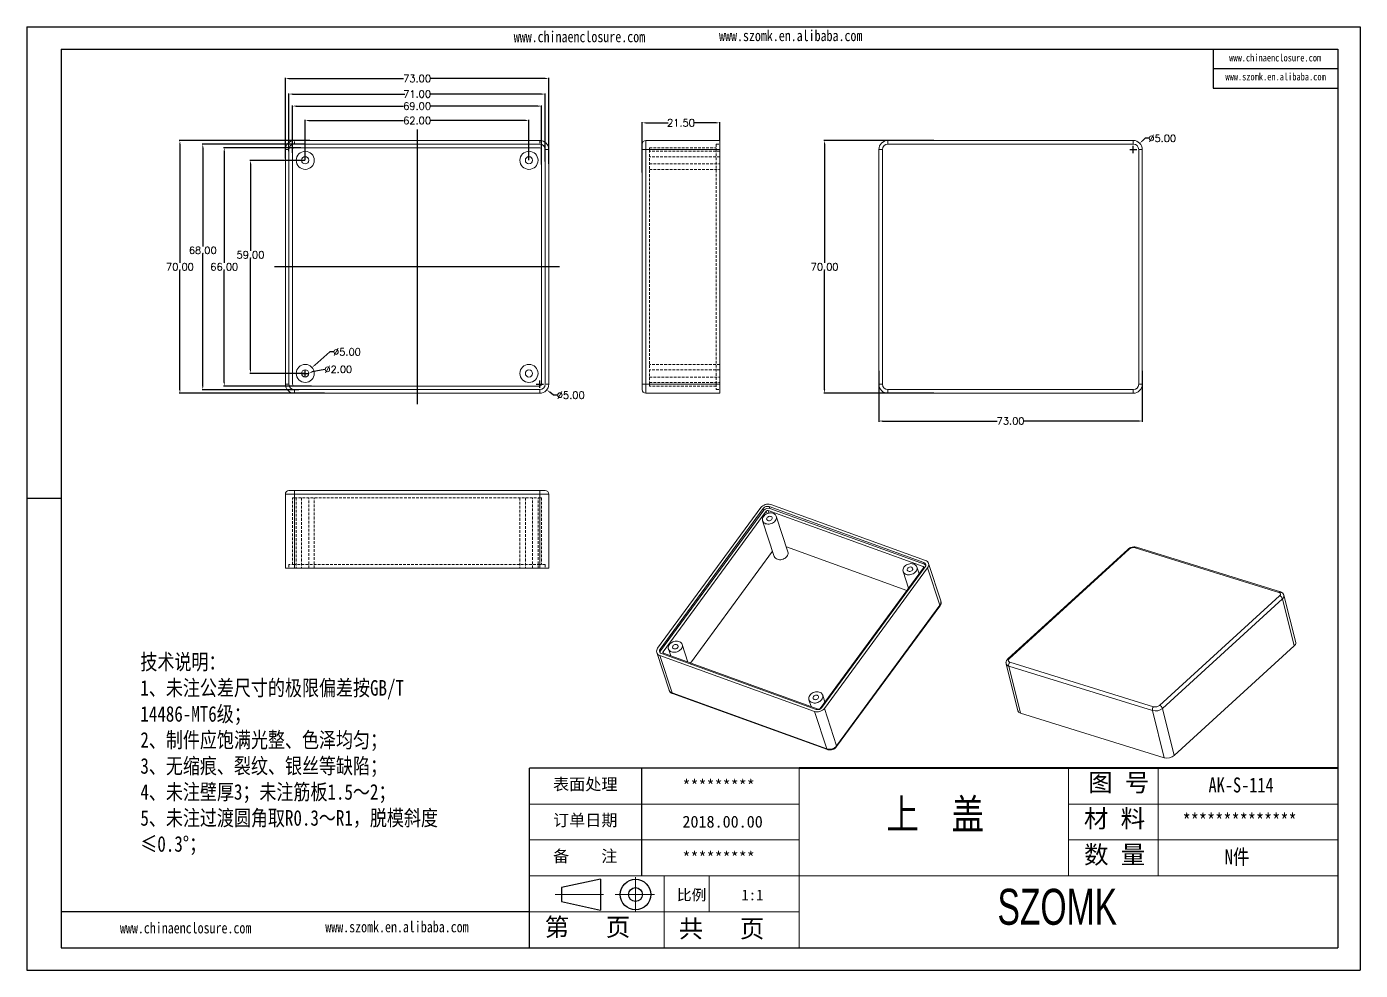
# Model space of a CAD drawing. Header units: inches. Extents: x 3379 to 4150, y 1114 to 1376.
# Drawn here: x 3780.2 to 4149.7, y 1114.4 to 1375.7 of the extents above; entities that cross this region are included whole.
import ezdxf

# ---------------------------------------------------------------- set-up
doc = ezdxf.new("R2010")
doc.units = ezdxf.units.IN
doc.header["$LTSCALE"] = 15
for name, pattern in [('CENTER2', [28.575, 19.05, -3.175, 3.175, -3.175]), ('HIDDEN', [0.075, 0.05, -0.025]), ('PHANTOM', [12.7, 6.35, -1.27, 1.27, -1.27, 1.27, -1.27])]:
    doc.linetypes.add(name, pattern=pattern)
doc.layers.add('文字', color=81, linetype='Continuous')
for name, color, linetype, lineweight in [('粗实线', 7, 'Continuous', 30), ('细实线', 3, 'Continuous', 9), ('细点划线', 2, 'CENTER2', 9)]:
    doc.layers.add(name, color=color, linetype=linetype, lineweight=lineweight)
doc.styles.get("Standard").update_dxf_attribs({"font": 'txt', "bigfont": 'gbcbig.shx'})
doc.styles.add('宋体', font='', dxfattribs={"width": 0.8, "height": 3.5})
doc.styles.add('长仿宋', font='', dxfattribs={"width": 0.7, "height": 4})
doc.styles.get('宋体').set_extended_font_data('SimSun')
doc.styles.get('长仿宋').set_extended_font_data('SimSun')
doc.dimstyles.new('2.5', dxfattribs={"dimtxt": 2, "dimasz": 1, "dimexe": 0.18, "dimexo": 0.0625, "dimgap": 0.09, "dimtad": 0, "dimtih": 1, "dimtoh": 1, "dimzin": 0, "dimdsep": 46, "dimtxsty": 'Standard', "dimcen": 1, "dimadec": 0, "dimazin": 2, "dimtfac": 1, "dimtofl": 0, "dimtmove": 0, "dimatfit": 3, "dimfxl": 1, "dimtolj": 1, "dimtzin": 0, "dimarcsym": 0})

# ---------------------------------------------------------------- blocks, each defined once
blk = doc.blocks.new('*D364')
at = {"color": 0, "lineweight": -2}
for p, q in [((3851.86, 1339.15), (3851.86, 1361.51)), ((3852.86, 1361.33), (3884.6, 1361.33)), ((3923.86, 1361.33), (3892.12, 1361.33)), ((3924.86, 1337.72), (3924.86, 1361.51))]:
    blk.add_line(p, q, dxfattribs=at)
at = {"color": 0}
for points in [[(3852.86, 1361.5), (3852.86, 1361.16), (3851.86, 1361.33)], [(3923.86, 1361.5), (3923.86, 1361.16), (3924.86, 1361.33)]]:
    blk.add_solid(points, dxfattribs=at)
at = {"layer": 'Defpoints', "color": 0}
for p in [(3924.86, 1361.33), (3851.86, 1339.09), (3924.86, 1337.66)]:
    blk.add_point(p, dxfattribs=at)
at = {"color": 0, "insert": (3888.36, 1361.33), "char_height": 2, "attachment_point": 5}
blk.add_mtext('\\A1;73.00', dxfattribs=at)
blk = doc.blocks.new('*D365')
at = {"color": 0, "lineweight": -2}
for p, q in [((3858.63, 1344.16), (3822.47, 1344.16)), ((3822.65, 1343.16), (3822.65, 1310.25)), ((3822.65, 1275.16), (3822.65, 1308.07)), ((3862.7, 1274.16), (3822.47, 1274.16))]:
    blk.add_line(p, q, dxfattribs=at)
at = {"color": 0}
for points in [[(3822.48, 1343.16), (3822.81, 1343.16), (3822.65, 1344.16)], [(3822.48, 1275.16), (3822.81, 1275.16), (3822.65, 1274.16)]]:
    blk.add_solid(points, dxfattribs=at)
at = {"layer": 'Defpoints', "color": 0}
for p in [(3858.69, 1344.16), (3822.65, 1274.16), (3862.76, 1274.16)]:
    blk.add_point(p, dxfattribs=at)
at = {"color": 0, "insert": (3822.65, 1309.16), "char_height": 2, "attachment_point": 5}
blk.add_mtext('\\A1;70.00', dxfattribs=at)
blk = doc.blocks.new('*D366')
at = {"color": 0, "lineweight": -2}
for p, q in [((3857.04, 1343.16), (3828.8, 1343.16)), ((3828.98, 1342.16), (3828.98, 1314.83)), ((3828.98, 1276.16), (3828.98, 1312.65)), ((3855.62, 1275.16), (3828.8, 1275.16))]:
    blk.add_line(p, q, dxfattribs=at)
at = {"color": 0}
for points in [[(3828.81, 1342.16), (3829.15, 1342.16), (3828.98, 1343.16)], [(3828.81, 1276.16), (3829.15, 1276.16), (3828.98, 1275.16)]]:
    blk.add_solid(points, dxfattribs=at)
at = {"layer": 'Defpoints', "color": 0}
for p in [(3828.98, 1343.16), (3857.1, 1343.16), (3855.68, 1275.16)]:
    blk.add_point(p, dxfattribs=at)
at = {"color": 0, "insert": (3828.98, 1313.74), "char_height": 2, "attachment_point": 5}
blk.add_mtext('\\A1;68.00', dxfattribs=at)
blk = doc.blocks.new('*D367')
at = {"color": 0, "lineweight": -2}
for p, q in [((3856.15, 1342.16), (3834.76, 1342.16)), ((3834.94, 1341.16), (3834.94, 1310.25)), ((3834.94, 1277.16), (3834.94, 1308.07)), ((3859.1, 1276.16), (3834.76, 1276.16))]:
    blk.add_line(p, q, dxfattribs=at)
at = {"color": 0}
for points in [[(3834.77, 1341.16), (3835.1, 1341.16), (3834.94, 1342.16)], [(3834.77, 1277.16), (3835.1, 1277.16), (3834.94, 1276.16)]]:
    blk.add_solid(points, dxfattribs=at)
at = {"layer": 'Defpoints', "color": 0}
for p in [(3856.21, 1342.16), (3834.94, 1276.16), (3859.16, 1276.16)]:
    blk.add_point(p, dxfattribs=at)
at = {"color": 0, "insert": (3834.94, 1309.16), "char_height": 2, "attachment_point": 5}
blk.add_mtext('\\A1;66.00', dxfattribs=at)
blk = doc.blocks.new('*D368')
at = {"color": 0, "lineweight": -2}
for p, q in [((3857.3, 1338.66), (3842.02, 1338.66)), ((3842.2, 1337.66), (3842.2, 1313.58)), ((3842.2, 1280.66), (3842.2, 1311.4)), ((3857.3, 1279.66), (3842.02, 1279.66))]:
    blk.add_line(p, q, dxfattribs=at)
at = {"color": 0}
for points in [[(3842.04, 1337.66), (3842.37, 1337.66), (3842.2, 1338.66)], [(3842.04, 1280.66), (3842.37, 1280.66), (3842.2, 1279.66)]]:
    blk.add_solid(points, dxfattribs=at)
at = {"layer": 'Defpoints', "color": 0}
for p in [(3857.36, 1338.66), (3842.2, 1279.66), (3857.36, 1279.66)]:
    blk.add_point(p, dxfattribs=at)
at = {"color": 0, "insert": (3842.2, 1312.49), "char_height": 2, "attachment_point": 5}
blk.add_mtext('\\A1;59.00', dxfattribs=at)
blk = doc.blocks.new('*D369')
at = {"color": 0, "lineweight": -2}
for p, q in [((3852.86, 1341.21), (3852.86, 1357.19)), ((3853.86, 1357.01), (3884.94, 1357.01)), ((3922.86, 1357.01), (3891.78, 1357.01)), ((3923.86, 1338.34), (3923.86, 1357.19))]:
    blk.add_line(p, q, dxfattribs=at)
at = {"color": 0}
for points in [[(3853.86, 1357.17), (3853.86, 1356.84), (3852.86, 1357.01)], [(3922.86, 1357.17), (3922.86, 1356.84), (3923.86, 1357.01)]]:
    blk.add_solid(points, dxfattribs=at)
at = {"layer": 'Defpoints', "color": 0}
for p in [(3923.86, 1357.01), (3852.86, 1341.15), (3923.86, 1338.27)]:
    blk.add_point(p, dxfattribs=at)
at = {"color": 0, "insert": (3888.36, 1357.01), "char_height": 2, "attachment_point": 5}
blk.add_mtext('\\A1;71.00', dxfattribs=at)
blk = doc.blocks.new('*D370')
at = {"color": 0, "lineweight": -2}
for p, q in [((3853.86, 1340.71), (3853.86, 1353.86)), ((3854.86, 1353.68), (3884.6, 1353.68)), ((3921.86, 1353.68), (3892.12, 1353.68)), ((3922.86, 1337.54), (3922.86, 1353.86))]:
    blk.add_line(p, q, dxfattribs=at)
at = {"color": 0}
for points in [[(3854.86, 1353.85), (3854.86, 1353.51), (3853.86, 1353.68)], [(3921.86, 1353.85), (3921.86, 1353.51), (3922.86, 1353.68)]]:
    blk.add_solid(points, dxfattribs=at)
at = {"layer": 'Defpoints', "color": 0}
for p in [(3922.86, 1353.68), (3853.86, 1340.65), (3922.86, 1337.47)]:
    blk.add_point(p, dxfattribs=at)
at = {"color": 0, "insert": (3888.36, 1353.68), "char_height": 2, "attachment_point": 5}
blk.add_mtext('\\A1;69.00', dxfattribs=at)
blk = doc.blocks.new('*D371')
at = {"color": 0, "lineweight": -2}
for p, q in [((3857.36, 1338.73), (3857.36, 1349.86)), ((3858.36, 1349.68), (3884.6, 1349.68)), ((3918.36, 1349.68), (3892.12, 1349.68)), ((3919.36, 1338.73), (3919.36, 1349.86))]:
    blk.add_line(p, q, dxfattribs=at)
at = {"color": 0}
for points in [[(3858.36, 1349.85), (3858.36, 1349.52), (3857.36, 1349.68)], [(3918.36, 1349.85), (3918.36, 1349.52), (3919.36, 1349.68)]]:
    blk.add_solid(points, dxfattribs=at)
at = {"layer": 'Defpoints', "color": 0}
for p in [(3919.36, 1349.68), (3857.36, 1338.66), (3919.36, 1338.66)]:
    blk.add_point(p, dxfattribs=at)
at = {"color": 0, "insert": (3888.36, 1349.68), "char_height": 2, "attachment_point": 5}
blk.add_mtext('\\A1;62.00', dxfattribs=at)
blk = doc.blocks.new('*D372')
at = {"color": 0, "lineweight": -2}
for p, q in [((3864.17, 1285.61), (3860, 1281.96)), ((3865.17, 1285.61), (3864.17, 1285.61)), ((3856.36, 1279.66), (3858.36, 1279.66)), ((3857.36, 1278.66), (3857.36, 1280.66))]:
    blk.add_line(p, q, dxfattribs=at)
at = {"color": 0}
blk.add_solid([(3859.89, 1282.09), (3860.11, 1281.84), (3859.25, 1281.31)], dxfattribs=at)
at = {"layer": 'Defpoints', "color": 0}
for p in [(3859.25, 1281.31), (3855.48, 1278.02)]:
    blk.add_point(p, dxfattribs=at)
at = {"color": 0, "insert": (3868.93, 1285.61), "char_height": 2, "attachment_point": 5}
blk.add_mtext('\\A1;∅5.00', dxfattribs=at)
blk = doc.blocks.new('*D373')
at = {"color": 0, "lineweight": -2}
for p, q in [((3856.36, 1279.66), (3858.36, 1279.66)), ((3857.36, 1278.66), (3857.36, 1280.66)), ((3862.77, 1280.79), (3859.32, 1280.07))]:
    blk.add_line(p, q, dxfattribs=at)
at = {"color": 0}
blk.add_solid([(3859.29, 1280.23), (3859.35, 1279.91), (3858.34, 1279.87)], dxfattribs=at)
at = {"layer": 'Defpoints', "color": 0}
for p in [(3856.38, 1279.46), (3858.34, 1279.87)]:
    blk.add_point(p, dxfattribs=at)
at = {"color": 0, "insert": (3866.53, 1280.79), "char_height": 2, "attachment_point": 5}
blk.add_mtext('\\A1;∅2.00', dxfattribs=at)
blk = doc.blocks.new('*D374')
at = {"color": 0, "lineweight": -2}
for p, q in [((3950.73, 1335.32), (3950.73, 1349.22)), ((3951.73, 1349.04), (3957.89, 1349.04)), ((3971.23, 1349.04), (3965.07, 1349.04)), ((3972.23, 1344.23), (3972.23, 1349.22))]:
    blk.add_line(p, q, dxfattribs=at)
at = {"color": 0}
for points in [[(3951.73, 1349.21), (3951.73, 1348.88), (3950.73, 1349.04)], [(3971.23, 1349.21), (3971.23, 1348.88), (3972.23, 1349.04)]]:
    blk.add_solid(points, dxfattribs=at)
at = {"layer": 'Defpoints', "color": 0}
for p in [(3972.23, 1349.04), (3972.23, 1344.16), (3950.73, 1335.26)]:
    blk.add_point(p, dxfattribs=at)
at = {"color": 0, "insert": (3961.48, 1349.04), "char_height": 2, "attachment_point": 5}
blk.add_mtext('\\A1;21.50', dxfattribs=at)
blk = doc.blocks.new('*D375')
at = {"color": 0, "lineweight": -2}
for p, q in [((3921.36, 1276.66), (3923.36, 1276.66)), ((3922.36, 1275.66), (3922.36, 1277.66)), ((3926.17, 1273.63), (3925.1, 1274.48)), ((3927.17, 1273.63), (3926.17, 1273.63))]:
    blk.add_line(p, q, dxfattribs=at)
at = {"color": 0}
blk.add_solid([(3925.2, 1274.61), (3924.99, 1274.35), (3924.32, 1275.1)], dxfattribs=at)
at = {"layer": 'Defpoints', "color": 0}
for p in [(3920.41, 1278.22), (3924.32, 1275.1)]:
    blk.add_point(p, dxfattribs=at)
at = {"color": 0, "insert": (3930.93, 1273.63), "char_height": 2, "attachment_point": 5}
blk.add_mtext('\\A1;∅5.00', dxfattribs=at)
blk = doc.blocks.new('*D376')
at = {"color": 0, "lineweight": -2}
for p, q in [((4085.8, 1341.66), (4087.8, 1341.66)), ((4086.8, 1340.66), (4086.8, 1342.66)), ((4090.06, 1344.76), (4089.33, 1344.07)), ((4091.06, 1344.76), (4090.06, 1344.76))]:
    blk.add_line(p, q, dxfattribs=at)
at = {"color": 0}
blk.add_solid([(4089.22, 1344.2), (4089.45, 1343.95), (4088.61, 1343.39)], dxfattribs=at)
at = {"layer": 'Defpoints', "color": 0}
for p in [(4088.61, 1343.39), (4084.98, 1339.94)]:
    blk.add_point(p, dxfattribs=at)
at = {"color": 0, "insert": (4094.81, 1344.76), "char_height": 2, "attachment_point": 5}
blk.add_mtext('\\A1;∅5.00', dxfattribs=at)
blk = doc.blocks.new('*D377')
at = {"color": 0, "lineweight": -2}
for p, q in [((4016.3, 1280.42), (4016.3, 1266.3)), ((4089.3, 1280.42), (4089.3, 1266.3)), ((4017.3, 1266.48), (4049.04, 1266.48)), ((4088.3, 1266.48), (4056.55, 1266.48))]:
    blk.add_line(p, q, dxfattribs=at)
at = {"color": 0}
for points in [[(4017.3, 1266.65), (4017.3, 1266.31), (4016.3, 1266.48)], [(4088.3, 1266.65), (4088.3, 1266.31), (4089.3, 1266.48)]]:
    blk.add_solid(points, dxfattribs=at)
at = {"layer": 'Defpoints', "color": 0}
for p in [(4016.3, 1280.48), (4089.3, 1280.48), (4089.3, 1266.48)]:
    blk.add_point(p, dxfattribs=at)
at = {"color": 0, "insert": (4052.8, 1266.48), "char_height": 2, "attachment_point": 5}
blk.add_mtext('\\A1;73.00', dxfattribs=at)
blk = doc.blocks.new('*D378')
at = {"color": 0, "lineweight": -2}
for p, q in [((4031.5, 1344.16), (4001.09, 1344.16)), ((4001.27, 1343.16), (4001.27, 1310.25)), ((4001.27, 1275.16), (4001.27, 1308.07)), ((4031.5, 1274.16), (4001.09, 1274.16))]:
    blk.add_line(p, q, dxfattribs=at)
at = {"color": 0}
for points in [[(4001.1, 1343.16), (4001.44, 1343.16), (4001.27, 1344.16)], [(4001.1, 1275.16), (4001.44, 1275.16), (4001.27, 1274.16)]]:
    blk.add_solid(points, dxfattribs=at)
at = {"layer": 'Defpoints', "color": 0}
for p in [(4001.27, 1344.16), (4031.56, 1344.16), (4031.56, 1274.16)]:
    blk.add_point(p, dxfattribs=at)
at = {"color": 0, "insert": (4001.27, 1309.16), "char_height": 2, "attachment_point": 5}
blk.add_mtext('\\A1;70.00', dxfattribs=at)

msp = doc.modelspace()

# ---------------------------------------------------------------- linework, layer by layer
for p, q in [((3780.188, 1375.665), (4149.704, 1375.665)), ((3780.188, 1375.665), (3780.188, 1114.391)), ((4149.704, 1375.665), (4149.704, 1114.391)), ((3789.75, 1369.444), (4143.483, 1369.444)), ((3789.75, 1369.444), (3789.75, 1120.612)), ((4108.923, 1369.444), (4108.923, 1358.644)), ((4143.483, 1369.444), (4143.483, 1120.612)), ((4108.923, 1364.044), (4143.483, 1364.044)), ((4108.923, 1358.644), (4143.483, 1358.644)), ((3789.75, 1245.028), (3780.188, 1245.028)), ((3780.188, 1235.351), (3780.188, 1114.391)), ((3994.184, 1170.379), (3919.534, 1170.379)), ((3919.534, 1120.612), (3919.534, 1170.379)), ((3950.638, 1140.519), (3950.638, 1170.379)), ((3919.534, 1130.565), (3789.75, 1130.565)), ((3789.75, 1120.612), (4143.483, 1120.612)), ((3780.188, 1114.391), (4149.704, 1114.391)), ((3780.188, 1114.391), (3951.26, 1114.391))]:
    msp.add_line(p, q)
at = {"color": 1, "linetype": 'PHANTOM', "lineweight": 30}
for p, q in [((3888.362, 1347.163), (3888.362, 1271.163)), ((3927.862, 1309.163), (3848.862, 1309.163))]:
    msp.add_line(p, q, dxfattribs=at)
at = {"color": 7, "linetype": 'Continuous', "lineweight": 15}
for p, q in [((3851.862, 1341.663), (3851.862, 1276.663)), ((3852.862, 1341.663), (3852.862, 1276.663)), ((3853.862, 1341.663), (3853.862, 1276.663)), ((3922.362, 1344.163), (3854.362, 1344.163)), ((3922.362, 1343.163), (3854.362, 1343.163)), ((3922.362, 1342.163), (3854.362, 1342.163)), ((3922.862, 1276.663), (3922.862, 1341.663)), ((3923.862, 1276.663), (3923.862, 1341.663)), ((3924.862, 1276.663), (3924.862, 1341.663)), ((3950.731, 1343.163), (3950.731, 1341.663)), ((3951.731, 1341.663), (3950.731, 1341.663)), ((3950.731, 1276.663), (3950.731, 1341.663)), ((3951.731, 1341.663), (3951.731, 1344.163)), ((3951.731, 1344.163), (3972.231, 1344.163)), ((3951.731, 1341.663), (3951.731, 1276.663)), ((3972.231, 1341.663), (3951.731, 1341.663)), ((3972.231, 1344.163), (3972.231, 1341.663)), ((3972.231, 1341.663), (3972.231, 1276.663)), ((4017.295, 1341.663), (4016.295, 1341.663)), ((4016.295, 1276.663), (4016.295, 1341.663)), ((4017.295, 1341.663), (4017.295, 1276.663)), ((4018.795, 1344.163), (4018.795, 1343.163)), ((4018.795, 1344.163), (4086.795, 1344.163)), ((4086.795, 1343.163), (4018.795, 1343.163)), ((4086.795, 1343.163), (4086.795, 1344.163)), ((4088.295, 1276.663), (4088.295, 1341.663)), ((4089.295, 1341.663), (4088.295, 1341.663)), ((4089.295, 1341.663), (4089.295, 1276.663)), ((3854.362, 1276.163), (3922.362, 1276.163)), ((3854.362, 1275.163), (3922.362, 1275.163)), ((3950.731, 1276.663), (3951.731, 1276.663)), ((3950.731, 1276.663), (3950.731, 1275.163)), ((3951.731, 1276.663), (3972.231, 1276.663)), ((3951.731, 1274.163), (3951.731, 1276.663)), ((3972.231, 1276.663), (3972.231, 1274.163)), ((4016.295, 1276.663), (4017.295, 1276.663)), ((4018.795, 1275.163), (4086.795, 1275.163)), ((4018.795, 1275.163), (4018.795, 1274.163)), ((4086.795, 1274.163), (4086.795, 1275.163)), ((4088.295, 1276.663), (4089.295, 1276.663)), ((3854.362, 1274.163), (3922.362, 1274.163)), ((3972.231, 1274.163), (3951.731, 1274.163)), ((4086.795, 1274.163), (4018.795, 1274.163)), ((3851.862, 1246.254), (3854.362, 1246.254)), ((3851.862, 1225.754), (3851.862, 1246.254)), ((3854.362, 1247.254), (3852.862, 1247.254)), ((3854.362, 1247.254), (3854.362, 1246.254)), ((3854.362, 1247.254), (3922.362, 1247.254)), ((3922.362, 1246.254), (3854.362, 1246.254)), ((3854.362, 1246.254), (3854.362, 1225.754)), ((3922.362, 1246.254), (3922.362, 1247.254)), ((3923.862, 1247.254), (3922.362, 1247.254)), ((3922.362, 1246.254), (3924.862, 1246.254)), ((3922.362, 1225.754), (3922.362, 1246.254)), ((3924.862, 1246.254), (3924.862, 1225.754)), ((3983.626, 1242.514), (3955.015, 1203.577)), ((3984.286, 1242.276), (3955.675, 1203.339)), ((3984.452, 1241.771), (3955.841, 1202.834)), ((3984.452, 1241.771), (3984.286, 1242.276)), ((4028.544, 1226.228), (3985.652, 1241.7)), ((4028.799, 1227.306), (3985.907, 1242.778)), ((3986.073, 1242.273), (3985.907, 1242.778)), ((4028.965, 1226.801), (3986.073, 1242.273)), ((4029.22, 1227.879), (3986.328, 1243.351)), ((3985.112, 1241.533), (3956.501, 1202.596)), ((3984.093, 1238.864), (3987.328, 1229.008)), ((3991.129, 1230.255), (3987.894, 1240.111)), ((3990.672, 1231.646), (4024.086, 1219.593)), ((4085.289, 1230.952), (4052.047, 1200.615)), ((4085.668, 1230.997), (4052.426, 1200.661)), ((4127.148, 1219.043), (4087.321, 1231.381)), ((4127.545, 1219.171), (4087.717, 1231.509)), ((3964.148, 1199.475), (3986.871, 1230.4)), ((4028.965, 1226.801), (4028.799, 1227.306)), ((4033.469, 1216.71), (4030.068, 1227.071)), ((3854.362, 1225.754), (3851.862, 1225.754)), ((3922.362, 1225.754), (3854.362, 1225.754)), ((3924.862, 1225.754), (3922.362, 1225.754)), ((4000.053, 1186.886), (4028.664, 1225.823)), ((4000.547, 1187.153), (4029.158, 1226.09)), ((4001.207, 1186.915), (4029.818, 1225.852)), ((4023.026, 1224.82), (4024.539, 1220.21)), ((4027.449, 1224.17), (4026.826, 1226.067)), ((4033.219, 1215.491), (4029.818, 1225.852)), ((4094.092, 1187.753), (4127.334, 1218.089)), ((4128.107, 1217.263), (4094.865, 1186.927)), ((4131.386, 1204.218), (4128.107, 1217.263)), ((4131.793, 1205.18), (4128.515, 1218.225)), ((4004.592, 1176.318), (4033.204, 1215.255)), ((4004.608, 1176.554), (4033.219, 1215.491)), ((3954.764, 1202.358), (3958.166, 1191.997)), ((3955.613, 1201.551), (3998.505, 1186.079)), ((3955.613, 1201.551), (3959.014, 1191.189)), ((3955.841, 1202.834), (3955.675, 1203.339)), ((3956.034, 1202.123), (3998.926, 1186.651)), ((3956.62, 1202.19), (3999.512, 1186.718)), ((3958.006, 1203.362), (3958.629, 1201.466)), ((3963.404, 1199.743), (3961.807, 1204.61)), ((4131.386, 1204.218), (4098.143, 1173.881)), ((4051.566, 1199.252), (4054.844, 1186.207)), ((4092.111, 1186.286), (4052.283, 1198.624)), ((4052.283, 1198.624), (4055.562, 1185.579)), ((4052.612, 1199.707), (4092.44, 1187.368)), ((3959.014, 1191.189), (4001.906, 1175.717)), ((3959.163, 1191.009), (4002.055, 1175.537)), ((4001.363, 1188.668), (4000.74, 1190.566)), ((3996.939, 1189.318), (3997.562, 1187.422)), ((4001.207, 1186.915), (4004.608, 1176.554)), ((4095.389, 1173.241), (4092.111, 1186.286)), ((4094.865, 1186.927), (4098.143, 1173.881)), ((4001.906, 1175.717), (3998.505, 1186.079)), ((4095.389, 1173.241), (4055.562, 1185.579))]:
    msp.add_line(p, q, dxfattribs=at)
at = {"color": 7, "linetype": 'HIDDEN', "lineweight": 0}
for p, q in [((3851.862, 1341.663), (3852.862, 1341.663)), ((3854.362, 1343.163), (3854.362, 1344.163)), ((3922.362, 1344.163), (3922.362, 1343.163)), ((3923.862, 1341.663), (3924.862, 1341.663)), ((3950.731, 1341.663), (3951.731, 1341.663)), ((3951.731, 1344.163), (3951.731, 1341.663)), ((3951.731, 1341.663), (3972.231, 1341.663)), ((3951.731, 1276.663), (3951.731, 1341.663)), ((3952.731, 1342.163), (3971.231, 1342.163)), ((3952.731, 1341.663), (3952.731, 1342.163)), ((3971.231, 1341.663), (3952.731, 1341.663)), ((3952.731, 1276.663), (3952.731, 1341.663)), ((3971.231, 1343.163), (3972.231, 1343.163)), ((3971.231, 1343.163), (3971.231, 1341.663)), ((3971.231, 1341.663), (3972.231, 1341.663)), ((3971.231, 1341.663), (3971.231, 1276.663)), ((3972.231, 1341.163), (3952.731, 1341.163)), ((3972.231, 1339.663), (3952.731, 1339.663)), ((3952.731, 1337.663), (3972.231, 1337.663)), ((3952.731, 1336.163), (3972.231, 1336.163)), ((3972.231, 1282.163), (3952.731, 1282.163)), ((3972.231, 1280.663), (3952.731, 1280.663)), ((3952.731, 1278.663), (3972.231, 1278.663)), ((3852.862, 1276.663), (3851.862, 1276.663)), ((3854.362, 1274.163), (3854.362, 1275.163)), ((3922.362, 1275.163), (3922.362, 1274.163)), ((3924.862, 1276.663), (3923.862, 1276.663)), ((3951.731, 1276.663), (3950.731, 1276.663)), ((3951.731, 1276.663), (3951.731, 1274.163)), ((3972.231, 1276.663), (3951.731, 1276.663)), ((3952.731, 1277.163), (3972.231, 1277.163)), ((3952.731, 1276.663), (3971.231, 1276.663)), ((3952.731, 1276.163), (3952.731, 1276.663)), ((3971.231, 1276.163), (3952.731, 1276.163)), ((3971.231, 1276.663), (3971.231, 1275.163)), ((3971.231, 1276.663), (3972.231, 1276.663)), ((3971.231, 1275.163), (3972.231, 1275.163)), ((3854.362, 1246.254), (3851.862, 1246.254)), ((3854.362, 1246.254), (3854.362, 1247.254)), ((3854.362, 1225.754), (3854.362, 1246.254)), ((3854.362, 1246.254), (3922.362, 1246.254)), ((3922.362, 1247.254), (3922.362, 1246.254)), ((3924.862, 1246.254), (3922.362, 1246.254)), ((3922.362, 1246.254), (3922.362, 1225.754)), ((3853.862, 1226.754), (3853.862, 1245.254)), ((3853.862, 1245.254), (3854.362, 1245.254)), ((3854.362, 1245.254), (3922.362, 1245.254)), ((3854.362, 1245.254), (3854.362, 1226.754)), ((3854.862, 1245.254), (3854.862, 1225.754)), ((3856.362, 1245.254), (3856.362, 1225.754)), ((3858.362, 1225.754), (3858.362, 1245.254)), ((3859.862, 1225.754), (3859.862, 1245.254)), ((3916.862, 1245.254), (3916.862, 1225.754)), ((3918.362, 1245.254), (3918.362, 1225.754)), ((3920.362, 1225.754), (3920.362, 1245.254)), ((3921.862, 1225.754), (3921.862, 1245.254)), ((3922.862, 1245.254), (3922.362, 1245.254)), ((3922.362, 1226.754), (3922.362, 1245.254)), ((3922.862, 1245.254), (3922.862, 1226.754)), ((3854.362, 1226.754), (3852.862, 1226.754)), ((3852.862, 1226.754), (3852.862, 1225.754)), ((3854.362, 1226.754), (3854.362, 1225.754)), ((3922.362, 1226.754), (3854.362, 1226.754)), ((3923.862, 1226.754), (3922.362, 1226.754)), ((3922.362, 1226.754), (3922.362, 1225.754)), ((3923.862, 1226.754), (3923.862, 1225.754))]:
    msp.add_line(p, q, dxfattribs=at)
at = {"color": 8, "linetype": 'Continuous', "lineweight": 15}
for p, q in [((3985.883, 1240.997), (3985.652, 1241.7)), ((3985.112, 1241.533), (3985.34, 1240.837)), ((4028.544, 1226.228), (4028.673, 1225.836)), ((3956.635, 1202.185), (3956.501, 1202.596))]:
    msp.add_line(p, q, dxfattribs=at)
at = {"color": 7, "linetype": 'Continuous', "lineweight": 15, "flags": 128}
for points in [[(3984.941, 1238.056), (3984.678, 1238.177), (3984.452, 1238.336), (3984.271, 1238.528), (3984.139, 1238.747), (3984.06, 1238.988), (3984.037, 1239.243), (3984.07, 1239.506), (3984.159, 1239.767), (3984.301, 1240.021), (3984.491, 1240.259), (3984.724, 1240.475), (3984.994, 1240.663), (3985.292, 1240.817), (3985.611, 1240.933), (3985.941, 1241.007), (3986.272, 1241.037), (3986.596, 1241.023), (3986.902, 1240.964), (3987.181, 1240.863), (3987.427, 1240.723), (3987.631, 1240.547), (3987.789, 1240.34), (3987.894, 1240.109), (3987.945, 1239.86), (3987.94, 1239.6), (3987.879, 1239.337), (3987.763, 1239.079), (3987.597, 1238.832), (3987.384, 1238.604), (3987.132, 1238.401), (3986.847, 1238.23), (3986.537, 1238.095), (3986.211, 1238), (3985.88, 1237.947), (3985.551, 1237.939), (3985.235, 1237.976), (3984.941, 1238.056)], [(3985.573, 1238.915), (3985.41, 1239), (3985.291, 1239.122), (3985.224, 1239.27), (3985.214, 1239.435), (3985.262, 1239.604), (3985.364, 1239.764), (3985.512, 1239.903), (3985.697, 1240.012), (3985.903, 1240.082), (3986.116, 1240.107), (3986.32, 1240.087), (3986.5, 1240.022), (3986.642, 1239.918), (3986.736, 1239.781), (3986.775, 1239.623), (3986.756, 1239.455), (3986.68, 1239.289), (3986.554, 1239.138), (3986.386, 1239.013), (3986.188, 1238.923), (3985.977, 1238.874), (3985.766, 1238.872), (3985.573, 1238.915)], [(3988.177, 1228.2), (3988.471, 1228.12), (3988.786, 1228.083), (3989.115, 1228.091), (3989.447, 1228.144), (3989.772, 1228.239), (3990.082, 1228.374), (3990.367, 1228.545), (3990.62, 1228.748), (3990.832, 1228.976), (3990.999, 1229.223), (3991.114, 1229.482), (3991.175, 1229.744), (3991.18, 1230.004), (3991.129, 1230.253), (3991.129, 1230.255)], [(4023.874, 1224.012), (4024.168, 1223.932), (4024.484, 1223.896), (4024.812, 1223.904), (4025.144, 1223.956), (4025.47, 1224.051), (4025.779, 1224.186), (4026.065, 1224.358), (4026.317, 1224.56), (4026.53, 1224.788), (4026.696, 1225.035), (4026.812, 1225.294), (4026.873, 1225.557), (4026.878, 1225.816), (4026.827, 1226.065), (4026.722, 1226.296), (4026.564, 1226.503), (4026.36, 1226.679), (4026.114, 1226.819), (4025.834, 1226.92), (4025.528, 1226.979), (4025.205, 1226.993), (4024.874, 1226.963), (4024.544, 1226.889), (4024.225, 1226.773), (4023.927, 1226.619), (4023.657, 1226.432), (4023.423, 1226.216), (4023.233, 1225.977), (4023.092, 1225.724), (4023.003, 1225.462), (4022.97, 1225.2), (4022.993, 1224.944), (4023.071, 1224.704), (4023.203, 1224.484), (4023.385, 1224.292), (4023.611, 1224.133), (4023.874, 1224.012)], [(4024.505, 1224.871), (4024.699, 1224.828), (4024.91, 1224.831), (4025.121, 1224.879), (4025.319, 1224.969), (4025.487, 1225.094), (4025.613, 1225.245), (4025.689, 1225.411), (4025.708, 1225.579), (4025.669, 1225.737), (4025.575, 1225.874), (4025.433, 1225.978), (4025.253, 1226.043), (4025.049, 1226.064), (4024.836, 1226.038), (4024.63, 1225.968), (4024.445, 1225.86), (4024.297, 1225.72), (4024.195, 1225.56), (4024.147, 1225.391), (4024.157, 1225.227), (4024.224, 1225.078), (4024.343, 1224.956), (4024.505, 1224.871)], [(4127.148, 1219.043), (4127.313, 1218.975), (4127.444, 1218.883), (4127.535, 1218.772), (4127.583, 1218.646), (4127.587, 1218.509), (4127.545, 1218.367), (4127.459, 1218.225), (4127.334, 1218.089)], [(3958.855, 1202.554), (3959.149, 1202.474), (3959.464, 1202.438), (3959.793, 1202.446), (3960.125, 1202.498), (3960.45, 1202.593), (3960.76, 1202.728), (3961.045, 1202.9), (3961.298, 1203.102), (3961.51, 1203.33), (3961.677, 1203.577), (3961.792, 1203.836), (3961.853, 1204.099), (3961.858, 1204.359), (3961.807, 1204.607), (3961.702, 1204.839), (3961.545, 1205.045), (3961.34, 1205.221), (3961.095, 1205.362), (3960.815, 1205.463), (3960.509, 1205.521), (3960.186, 1205.535), (3959.854, 1205.505), (3959.524, 1205.431), (3959.206, 1205.315), (3958.907, 1205.162), (3958.637, 1204.974), (3958.404, 1204.758), (3958.214, 1204.52), (3958.072, 1204.266), (3957.984, 1204.004), (3957.95, 1203.742), (3957.973, 1203.487), (3958.052, 1203.246), (3958.184, 1203.026), (3958.365, 1202.834), (3958.591, 1202.675), (3958.855, 1202.554)], [(3959.486, 1203.413), (3959.679, 1203.37), (3959.89, 1203.373), (3960.102, 1203.421), (3960.299, 1203.511), (3960.467, 1203.636), (3960.594, 1203.787), (3960.669, 1203.953), (3960.688, 1204.122), (3960.649, 1204.28), (3960.555, 1204.416), (3960.413, 1204.521), (3960.234, 1204.585), (3960.03, 1204.606), (3959.817, 1204.58), (3959.61, 1204.51), (3959.426, 1204.402), (3959.277, 1204.262), (3959.175, 1204.102), (3959.127, 1203.934), (3959.137, 1203.769), (3959.204, 1203.62), (3959.323, 1203.499), (3959.486, 1203.413)], [(4052.612, 1199.707), (4052.447, 1199.775), (4052.316, 1199.867), (4052.225, 1199.978), (4052.177, 1200.104), (4052.174, 1200.241), (4052.216, 1200.383), (4052.301, 1200.525), (4052.426, 1200.661)], [(3997.788, 1188.51), (3997.524, 1188.632), (3997.298, 1188.79), (3997.117, 1188.982), (3996.985, 1189.202), (3996.906, 1189.443), (3996.883, 1189.698), (3996.916, 1189.96), (3997.005, 1190.222), (3997.147, 1190.476), (3997.337, 1190.714), (3997.57, 1190.93), (3997.84, 1191.118), (3998.139, 1191.272), (3998.457, 1191.387), (3998.787, 1191.461), (3999.118, 1191.492), (3999.442, 1191.477), (3999.748, 1191.419), (4000.027, 1191.318), (4000.273, 1191.177), (4000.477, 1191.001), (4000.635, 1190.795), (4000.74, 1190.564), (4000.791, 1190.315), (4000.786, 1190.055), (4000.725, 1189.792), (4000.609, 1189.534), (4000.443, 1189.287), (4000.23, 1189.059), (3999.978, 1188.856), (3999.693, 1188.685), (3999.383, 1188.55), (3999.057, 1188.454), (3998.726, 1188.402), (3998.397, 1188.394), (3998.081, 1188.431), (3997.788, 1188.51)], [(3998.419, 1189.369), (3998.256, 1189.455), (3998.137, 1189.576), (3998.07, 1189.725), (3998.06, 1189.89), (3998.108, 1190.059), (3998.21, 1190.219), (3998.359, 1190.358), (3998.543, 1190.467), (3998.749, 1190.536), (3998.962, 1190.562), (3999.166, 1190.542), (3999.346, 1190.477), (3999.488, 1190.372), (3999.582, 1190.236), (3999.621, 1190.078), (3999.602, 1189.909), (3999.526, 1189.744), (3999.4, 1189.592), (3999.232, 1189.467), (3999.035, 1189.377), (3998.823, 1189.329), (3998.612, 1189.326), (3998.419, 1189.369)]]:
    msp.add_lwpolyline(points, dxfattribs=at)
at = {"color": 7, "linetype": 'Continuous', "lineweight": 15}
for centre, radius in [((3857.362, 1338.663), 2.5), ((3857.362, 1338.663), 1), ((3919.362, 1338.663), 2.5), ((3919.362, 1338.663), 1), ((3857.362, 1279.663), 2.5), ((3857.362, 1279.663), 1), ((3919.362, 1279.663), 2.5), ((3919.362, 1279.663), 1)]:
    msp.add_circle(centre, radius, dxfattribs=at)
for centre, radius, start, end in [((3854.362, 1341.663), 2.5, 90, 180), ((3854.362, 1341.663), 1.5, 90, 180), ((3854.362, 1341.663), 0.5, 90, 180), ((3922.362, 1341.663), 2.5, 0, 90), ((3922.362, 1341.663), 1.5, 0, 90), ((3922.362, 1341.663), 0.5, 0, 90), ((3951.731, 1343.163), 1, 90, 180), ((4018.795, 1341.663), 2.5, 90, 180), ((4018.795, 1341.663), 1.5, 90, 180), ((4086.795, 1341.663), 2.5, 0, 90), ((4086.795, 1341.663), 1.5, 0, 90), ((3854.362, 1276.663), 2.5, 180, 270), ((3854.362, 1276.663), 1.5, 180, 270), ((3854.362, 1276.663), 0.5, 180, 270), ((3922.362, 1276.663), 2.5, 270, 0), ((3922.362, 1276.663), 1.5, 270, 0), ((3922.362, 1276.663), 0.5, 270, 0), ((3951.731, 1275.163), 1, 180, 270), ((4018.795, 1276.663), 2.5, 180, 270), ((4018.795, 1276.663), 1.5, 180, 270), ((4086.795, 1276.663), 1.5, 270, 0), ((4086.795, 1276.663), 2.5, 270, 0), ((3852.862, 1246.254), 1, 90, 180), ((3923.862, 1246.254), 1, 0, 90), ((3985.577, 1240.994), 2.473, 72.33158, 142.07457), ((3985.458, 1241.36), 1.487, 72.42275, 141.9834), ((3985.624, 1240.855), 1.487, 72.42275, 141.9834), ((3985.503, 1241.227), 0.496, 72.42275, 141.9834), ((4086.869, 1229.58), 1.857, 75.92121, 130.27415), ((3988.573, 1229.465), 1.326, 200.18931, 252.61905), ((4028.586, 1226.582), 0.755, 319.29434, 73.57606), ((4028.687, 1225.975), 0.871, 41.46094, 71.37008), ((4028.859, 1226.671), 1.26, 319.49114, 73.37926), ((4028.473, 1225.987), 0.252, 319.29434, 73.57606), ((4126.899, 1216.908), 1.259, 16.37801, 69.789), ((4130.775, 1205.044), 1.028, 306.46737, 7.58642), ((3955.973, 1202.758), 1.26, 139.49114, 253.37926), ((3956.247, 1202.847), 0.755, 139.29434, 253.57606), ((3956.549, 1202.288), 0.894, 142.38217, 174.60873), ((3956.691, 1202.432), 0.252, 139.29434, 253.57606), ((4053.453, 1198.86), 1.193, 134.80327, 191.39356), ((3999.256, 1188.435), 2.473, 252.33158, 322.07457), ((3999.375, 1188.069), 1.487, 252.42275, 321.9834), ((3999.662, 1187.191), 0.496, 252.42275, 321.9834), ((4055.737, 1186.504), 0.941, 198.37866, 259.25479), ((4093.28, 1186.522), 1.193, 134.80327, 191.39356), ((4092.867, 1189.276), 3.084, 255.80981, 310.38555), ((4092.891, 1189.17), 1.857, 255.92121, 310.27415), ((4093.657, 1186.572), 1.259, 16.37801, 69.789), ((4002.657, 1178.072), 2.472, 252.31094, 322.0952), ((4096.146, 1176.226), 3.08, 255.77391, 310.42145)]:
    msp.add_arc(centre, radius, start, end, dxfattribs=at)
at = {"color": 8, "linetype": 'Continuous', "lineweight": 15}
for centre, radius, start, end in [((4085.518, 1230.645), 0.383, 66.92012, 126.73833), ((4087.628, 1231.107), 0.412, 77.47214, 138.24795), ((4032.168, 1216.342), 1.352, 320.99255, 15.77495), ((4127.452, 1218.78), 0.401, 76.58087, 139.1304), ((4127.526, 1218.077), 1, 305.53237, 8.57908), ((4032.985, 1215.388), 0.256, 328.81755, 23.79808), ((4052.477, 1199.57), 0.966, 199.29537, 258.39773), ((4052.276, 1200.308), 0.383, 66.9194, 126.74623), ((3959.396, 1192.44), 1.308, 199.79168, 253.01668), ((3959.269, 1191.249), 0.262, 193.20215, 246.16711), ((4002.161, 1175.777), 0.262, 193.20148, 246.17547), ((4004.374, 1176.45), 0.256, 328.8314, 23.7968)]:
    msp.add_arc(centre, radius, start, end, dxfattribs=at)
at = {"color": 7, "linetype": 'Continuous', "lineweight": 15}
for points, knots in [([(4087.717, 1231.509), (4087.66, 1231.525), (4087.508, 1231.568), (4087.247, 1231.602), (4086.936, 1231.606), (4086.62, 1231.572), (4086.306, 1231.503), (4086.001, 1231.399), (4085.713, 1231.261), (4085.474, 1231.11), (4085.342, 1230.997), (4085.289, 1230.952)], [0, 0, 0, 0, 0.0724265, 0.1915039, 0.3113292, 0.4310619, 0.5505705, 0.6705726, 0.7918688, 0.9155322, 1, 1, 1, 1]), ([(4033.204, 1215.255), (4033.241, 1215.309), (4033.337, 1215.449), (4033.451, 1215.694), (4033.531, 1215.984), (4033.551, 1216.276), (4033.528, 1216.523), (4033.479, 1216.664), (4033.461, 1216.715)], [0, 0, 0, 0, 0.1255725, 0.3229709, 0.5182078, 0.7084934, 0.8936619, 1, 1, 1, 1]), ([(4128.509, 1218.225), (4128.494, 1218.282), (4128.459, 1218.417), (4128.35, 1218.61), (4128.197, 1218.796), (4128.01, 1218.953), (4127.793, 1219.083), (4127.629, 1219.141), (4127.545, 1219.171)], [0, 0, 0, 0, 0.1239734, 0.2951218, 0.4643782, 0.635776, 0.8131543, 1, 1, 1, 1]), ([(4052.047, 1200.615), (4052.003, 1200.573), (4051.894, 1200.468), (4051.751, 1200.281), (4051.629, 1200.055), (4051.552, 1199.821), (4051.524, 1199.576), (4051.53, 1199.382), (4051.564, 1199.275), (4051.571, 1199.252)], [0, 0, 0, 0, 0.1165473, 0.2937407, 0.4621498, 0.6233767, 0.7799099, 0.9512754, 1, 1, 1, 1]), ([(3958.174, 1191.991), (3958.185, 1191.955), (3958.22, 1191.831), (3958.332, 1191.639), (3958.5, 1191.425), (3958.708, 1191.243), (3958.931, 1191.103), (3959.091, 1191.038), (3959.163, 1191.009)], [0, 0, 0, 0, 0.0796172, 0.2698641, 0.458756, 0.6483202, 0.8403646, 1, 1, 1, 1]), ([(4002.055, 1175.537), (4002.117, 1175.517), (4002.275, 1175.466), (4002.543, 1175.422), (4002.855, 1175.413), (4003.172, 1175.45), (4003.486, 1175.529), (4003.788, 1175.651), (4004.071, 1175.813), (4004.326, 1176.012), (4004.494, 1176.188), (4004.575, 1176.295), (4004.592, 1176.318)], [0, 0, 0, 0, 0.0711953, 0.1802185, 0.2902806, 0.4015643, 0.5136488, 0.6263925, 0.7398615, 0.8541192, 0.9689716, 1, 1, 1, 1])]:
    msp.add_open_spline(points, degree=3, knots=knots, dxfattribs=at)
at = {"layer": '粗实线', "color": 7, "lineweight": 40}
msp.add_line((4143.483, 1170.379), (3994.184, 1170.379), dxfattribs=at)
at = {"layer": '粗实线', "color": 7}
for p, q in [((3939.206, 1139.588), (3928.33, 1137.282)), ((3939.206, 1139.588), (3939.206, 1131.064)), ((3928.33, 1137.282), (3928.33, 1133.436)), ((3928.33, 1133.436), (3939.206, 1131.064))]:
    msp.add_line(p, q, dxfattribs=at)
for radius in [4.228, 1.923]:
    msp.add_circle((3948.885, 1135.359), radius, dxfattribs=at)
at = {"layer": '细实线', "color": 7}
for p, q in [((3994.184, 1170.379), (3994.184, 1120.612)), ((4068.833, 1170.379), (4068.833, 1140.519)), ((4093.717, 1170.379), (4093.717, 1140.728)), ((3994.184, 1160.425), (3919.534, 1160.425)), ((4143.483, 1160.425), (4068.833, 1160.425)), ((3994.184, 1150.472), (3919.534, 1150.472)), ((4143.483, 1150.472), (4068.833, 1150.472)), ((4143.483, 1140.519), (3919.534, 1140.519)), ((3956.859, 1140.519), (3956.859, 1120.612)), ((3969.301, 1140.519), (3969.301, 1130.565)), ((3994.184, 1130.565), (3919.534, 1130.565))]:
    msp.add_line(p, q, dxfattribs=at)
at = {"layer": '细点划线', "color": 7}
for p, q in [((3948.885, 1140.227), (3948.885, 1130.565)), ((3926.596, 1135.359), (3940.039, 1135.359)), ((3943.23, 1135.359), (3954.158, 1135.359))]:
    msp.add_line(p, q, dxfattribs=at)

# ---------------------------------------------------------------- texts
at = {"char_height": 3.27331, "width": 1860.38356, "attachment_point": 1}
for s, insert in [('{\\fSimHei|b0|i0|c134|p49;表面处理}', (3926.026, 1167.554)), ('{\\fSimHei|b0|i0|c134|p49;*********}', (3961.877, 1167.133)), ('{\\fSimHei|b0|i0|c134|p49;订单日期}', (3926.026, 1157.601)), ('{\\fSimHei|b0|i0|c134|p49;2018.00.00}', (3961.877, 1157.18)), ('{\\fSimHei|b0|i0|c134|p49;备    注}', (3926.026, 1147.647)), ('{\\fSimHei|b0|i0|c134|p49;*********}', (3961.877, 1147.226))]:
    msp.add_mtext(s, dxfattribs=dict(at, insert=insert))
at = {"layer": '文字', "color": 0, "attachment_point": 1, "style": '宋体'}
for s, insert, char_height, width in [('www.szomk.en.alibaba.com', (3972.024, 1374.712), 3.04128, 53.43237), ('www.chinaenclosure.com', (3915.139, 1374.411), 3.04128, 53.43237), ('www.chinaenclosure.com', (4113.375, 1368.076), 2.02752, 35.62158), ('www.szomk.en.alibaba.com', (4112.316, 1362.826), 2.02752, 35.62158), ('{\\H1.111x;技术说明：\\P1、未注公差尺寸的极限偏差按GB/T 14486-MT6级；\\P2、制件应饱满光整、色泽均匀；\\P3、无缩痕、裂纹、银丝等缺陷；\\P4、未注壁厚3；未注筋板1.5～2；\\P5、未注过渡圆角取R0.3～R1，脱模斜度≤0.3%%D；}', (3811.694, 1201.955), 3.888, 87.57488), ('{\\H1.111x;AK-S-114}', (4107.643, 1167.779), 3.73248, 43.15166), ('上  盖', (4018.345, 1161.786), 8.2944, 106.04092), ('{\\H1.111x;**************}', (4100.463, 1157.825), 3.73248, 43.15166), ('{\\H1.111x;N件}', (4112.158, 1147.872), 3.73248, 43.15166), ('www.chinaenclosure.com', (3806.034, 1127.653), 3.04128, 53.43237), ('www.szomk.en.alibaba.com', (3862.919, 1127.954), 3.04128, 53.43237)]:
    msp.add_mtext(s, dxfattribs=dict(at, insert=insert, char_height=char_height, width=width))
at = {"layer": '粗实线', "insert": (4049.169, 1136.955), "char_height": 9.95328, "width": 111.61619, "attachment_point": 1, "style": '长仿宋'}
msp.add_mtext('{\\fSTXinwei|b0|i0|c134|p2;SZOMK}', dxfattribs=at)
at = {"layer": '细实线', "color": 7, "attachment_point": 1}
for s, insert, char_height, width in [('{\\fSimSun|b0|i0|c134|p54;图 号}', (4074.306, 1168.868), 4.97664, 24.8832), ('{\\fSimSun|b0|i0|c134|p54;材 料   }', (4073.126, 1158.914), 4.97664, 24.8832), ('{\\fSimSun|b0|i0|c134|p54;数 量}', (4073.15, 1148.912), 4.97664, 22.48509), ('{\\fSimSun|b0|i0|c134|p54;比例}', (3960.343, 1136.749), 2.98598, 13.10754), ('{\\fSimSun|b0|i0|c134|p54;1:1}', (3978.228, 1136.749), 2.98598, 13.10754), ('{\\fSimSun|b0|i0|c134|p54;第   页}', (3923.722, 1128.855), 4.97664, 37.3248), ('{\\fSimSun|b0|i0|c134|p54; 共   页}', (3957.468, 1128.432), 4.97664, 37.3248)]:
    msp.add_mtext(s, dxfattribs=dict(at, insert=insert, char_height=char_height, width=width))

# ---------------------------------------------------------------- dimensions: what is measured, and where the dimension line sits
dim = msp.add_linear_dim(base=(3924.862, 1361.329), p1=(3851.862, 1339.088), p2=(3924.862, 1337.66), dimstyle='2.5')
dim.commit()
dim.dimension.update_dxf_attribs({"geometry": '*D364', "text_midpoint": (3888.362, 1361.329), "dimtype": 160})
for base, p1, p2, picture, middle in [((3923.862, 1357.005), (3852.862, 1341.152), (3923.862, 1338.274), '*D369', (3888.362, 1357.005)), ((3922.862, 1353.681), (3853.862, 1340.647), (3922.862, 1337.473), '*D370', (3888.362, 1353.681)), ((3919.362, 1349.684), (3857.362, 1338.663), (3919.362, 1338.663), '*D371', (3888.362, 1349.684)), ((3972.231, 1349.043), (3950.731, 1335.256), (3972.231, 1344.163), '*D374', (3961.481, 1349.043)), ((4089.295, 1266.479), (4016.295, 1280.481), (4089.295, 1280.481), '*D377', (4052.795, 1266.479))]:
    dim = msp.add_linear_dim(base=base, p1=p1, p2=p2, dimstyle='2.5')
    dim.commit()
    dim.dimension.update_dxf_attribs({"geometry": picture, "text_midpoint": middle})
dim = msp.add_diameter_dim_2p(p1=(4084.983, 1339.94), p2=(4088.607, 1343.386), dimstyle='2.5')
dim.commit()
dim.dimension.update_dxf_attribs({"geometry": '*D376', "text_midpoint": (4094.813, 1344.764)})
for base, p1, p2, picture, middle in [((3822.648, 1274.163), (3858.69, 1344.163), (3862.763, 1274.163), '*D365', (3822.648, 1309.163)), ((3828.981, 1343.163), (3855.683, 1275.163), (3857.102, 1343.163), '*D366', (3828.981, 1313.74)), ((3834.936, 1276.163), (3856.208, 1342.163), (3859.165, 1276.163), '*D367', (3834.936, 1309.163)), ((3842.203, 1279.663), (3857.362, 1338.663), (3857.362, 1279.663), '*D368', (3842.203, 1312.493))]:
    dim = msp.add_linear_dim(base=base, p1=p1, p2=p2, angle=90, dimstyle='2.5')
    dim.commit()
    dim.dimension.update_dxf_attribs({"geometry": picture, "text_midpoint": middle, "dimtype": 160})
dim = msp.add_linear_dim(base=(4001.269, 1344.163), p1=(4031.558, 1274.163), p2=(4031.558, 1344.163), angle=90, dimstyle='2.5')
dim.commit()
dim.dimension.update_dxf_attribs({"geometry": '*D378', "text_midpoint": (4001.269, 1309.163)})
for p1, p2, picture, middle in [((3855.478, 1278.019), (3859.245, 1281.307), '*D372', (3868.932, 1285.609)), ((3856.382, 1279.46), (3858.341, 1279.866), '*D373', (3862.774, 1280.786)), ((3920.407, 1278.221), (3924.316, 1275.104), '*D375', (3930.927, 1273.626))]:
    dim = msp.add_diameter_dim_2p(p1=p1, p2=p2, dimstyle='2.5')
    dim.commit()
    dim.dimension.update_dxf_attribs({"geometry": picture, "text_midpoint": middle, "dimtype": 163})

doc.saveas('drawing.dxf')
